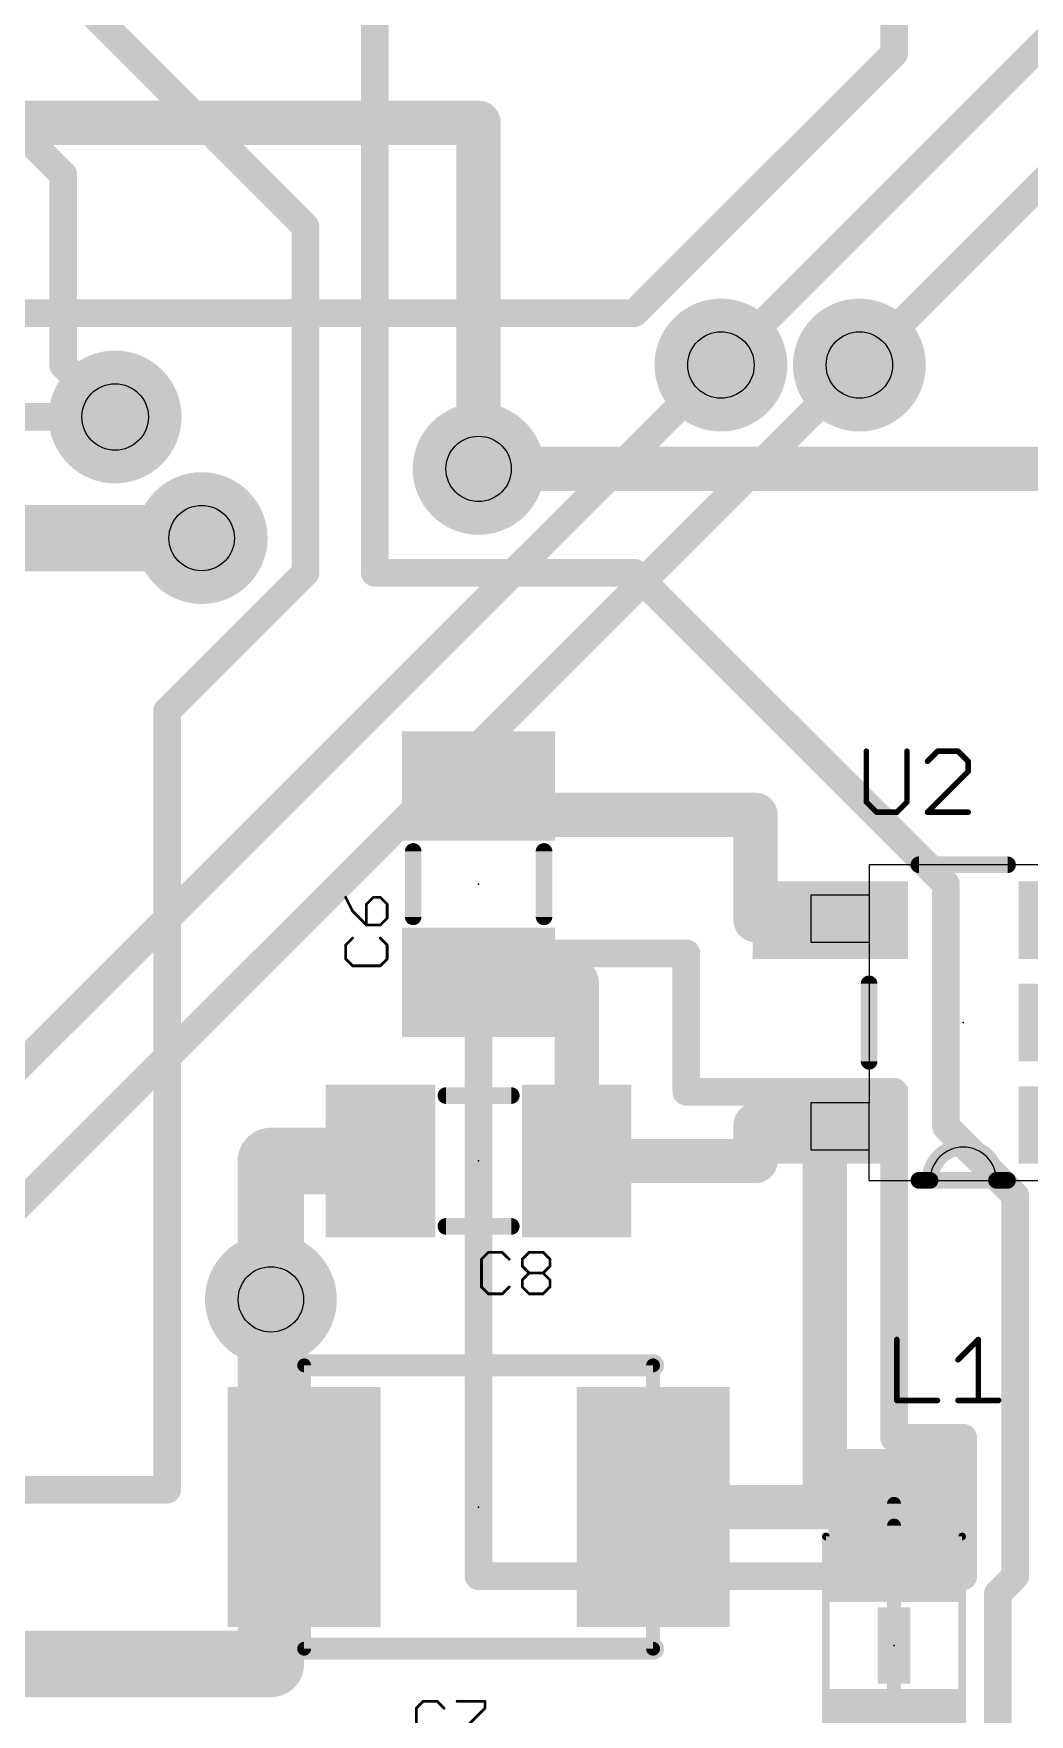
# Model space of a CAD drawing. Extents: x 2.04 to 4.26, y 0.99 to 3.41.
# Drawn here: x 3.289 to 3.649, y 1.6 to 2.207 of the extents above; entities that cross this region are included whole.
import ezdxf

# ---------------------------------------------------------------- set-up
doc = ezdxf.new("R2010")
doc.units = 0
for name, color, linetype in [('1', 14, 'CONTINUOUS'), ('15', 14, 'CONTINUOUS'), ('16', 174, 'CONTINUOUS'), ('18', 94, 'CONTINUOUS'), ('21', 251, 'CONTINUOUS'), ('23', 178, 'CONTINUOUS'), ('25', 251, 'CONTINUOUS'), ('29', 251, 'CONTINUOUS'), ('30', 251, 'CONTINUOUS'), ('44', 251, 'CONTINUOUS'), ('51', 251, 'CONTINUOUS')]:
    doc.layers.add(name, color=color, linetype=linetype)

# ---------------------------------------------------------------- blocks, each defined once
blk = doc.blocks.new('RECT')
blk.add_solid([(-0.5, -0.5), (0.5, -0.5), (-0.5, 0.5), (0.5, 0.5)])
blk = doc.blocks.new('ROUNDV')
at = {"const_width": 0.5}
blk.add_lwpolyline([(0, -0.25, 1), (0, 0.25, 1), (0, -0.25)], format="xyb", dxfattribs=at)

msp = doc.modelspace()

# ---------------------------------------------------------------- linework, layer by layer
at = {"layer": '1'}
for points, const_width in [([(3.73125, 2.28125), (3.5375, 2.0875)], 0.01), ([(3.2625, 2.2625), (3.3875, 2.1375)], 0.01), ([(3.20625, 2.25), (3.3, 2.15625)], 0.01), ([(3.4125, 2.25), (3.4125, 2.0125)], 0.01), ([(3.75, 2.25), (3.5875, 2.0875)], 0.01), ([(3.3, 2.15625), (3.3, 2.0875)], 0.01), ([(3.3875, 2.1375), (3.3875, 2.0125)], 0.01), ([(3.3, 2.0875), (3.31875, 2.06875)], 0.01), ([(4.1, 2.05), (3.45, 2.05)], 0.016), ([(3.251969, 2.025), (3.35, 2.025)], 0.024), ([(3.3875, 2.0125), (3.3375, 1.9625)], 0.01), ([(3.4125, 2.0125), (3.50625, 2.0125)], 0.01), ([(3.50625, 2.0125), (3.61875, 1.9)], 0.01), ([(3.3375, 1.9625), (3.3375, 1.68125)], 0.01), ([(3.45, 1.925), (3.45, 1.935433)], 0.016), ([(3.55, 1.925), (3.45, 1.925)], 0.016), ([(3.55, 1.887), (3.55, 1.925)], 0.016), ([(3.61875, 1.9), (3.61875, 1.8125)], 0.01), ([(3.577, 1.887), (3.55, 1.887)], 0.016), ([(3.45, 1.65), (3.45, 1.875)], 0.01), ([(3.45, 1.875), (3.525, 1.875)], 0.01), ([(3.525, 1.875), (3.525, 1.825)], 0.01), ([(3.45, 1.864567), (3.485433, 1.864567)], 0.016), ([(3.485433, 1.864567), (3.485433, 1.8)], 0.016), ([(3.525, 1.825), (3.6, 1.825)], 0.01), ([(3.6, 1.825), (3.6, 1.7)], 0.01), ([(3.577, 1.813), (3.55, 1.813)], 0.016), ([(3.55, 1.813), (3.55, 1.8)], 0.016), ([(3.577, 1.813), (3.575, 1.813)], 0.016), ([(3.575, 1.813), (3.575, 1.675)], 0.016), ([(3.61875, 1.8125), (3.64375, 1.7875)], 0.01), ([(3.414567, 1.8), (3.375, 1.8)], 0.024), ([(3.375, 1.8), (3.375, 1.75)], 0.024), ([(3.55, 1.8), (3.485433, 1.8)], 0.016), ([(3.64375, 1.7875), (3.64375, 1.65)], 0.01), ([(3.375, 1.75), (3.375, 1.675)], 0.024), ([(3.6, 1.7), (3.625, 1.7)], 0.01), ([(3.625, 1.7), (3.625, 1.65)], 0.01), ([(3.3375, 1.68125), (3.25, 1.68125)], 0.01), ([(3.375, 1.675), (3.387008, 1.675)], 0.024), ([(3.375, 1.675), (3.375, 1.618307)], 0.024), ([(3.512992, 1.675), (3.575, 1.675)], 0.016), ([(3.575, 1.675), (3.6, 1.675)], 0.016), ([(3.6, 1.675), (3.6, 1.668307)], 0.016), ([(3.625, 1.65), (3.45, 1.65)], 0.01), ([(3.64375, 1.65), (3.6375, 1.64375)], 0.01), ([(3.6375, 1.64375), (3.6375, 1.1875)], 0.01), ([(3.375, 1.618307), (3.245276, 1.618307)], 0.024)]:
    msp.add_lwpolyline(points, dxfattribs=dict(at, const_width=const_width))
for points, const_width in [([(3.3025, 2.15625, 1), (3.2975, 2.15625)], 0.005), ([(3.298232, 2.154482, 1), (3.301768, 2.158018)], 0.005), ([(3.39, 2.1375, 1), (3.385, 2.1375)], 0.005), ([(3.385732, 2.135732, 1), (3.389268, 2.139268)], 0.005), ([(3.301768, 2.089268, 1), (3.298232, 2.085732)], 0.005), ([(3.2975, 2.0875, 1), (3.3025, 2.0875)], 0.005), ([(3.535732, 2.089268, 1), (3.539268, 2.085732)], 0.005), ([(3.585732, 2.089268, 1), (3.589268, 2.085732)], 0.005), ([(3.316982, 2.066982, 1), (3.320518, 2.070518)], 0.005), ([(3.45, 2.054, 1), (3.45, 2.046)], 0.008), ([(3.35, 2.019, 1), (3.35, 2.031)], 0.012), ([(3.389268, 2.010732, 1), (3.385732, 2.014268)], 0.005), ([(3.4125, 2.015, 1), (3.4125, 2.01)], 0.005), ([(3.508018, 2.014268, 1), (3.504482, 2.010732)], 0.005), ([(3.50625, 2.01, 1), (3.50625, 2.015)], 0.005), ([(3.385, 2.0125, 1), (3.39, 2.0125)], 0.005), ([(3.41, 2.0125, 1), (3.415, 2.0125)], 0.005), ([(3.34, 1.9625, 1), (3.335, 1.9625)], 0.005), ([(3.335732, 1.964268, 1), (3.339268, 1.960732)], 0.005), ([(3.454, 1.935433, 1), (3.446, 1.935433)], 0.008), ([(3.45, 1.929, 1), (3.45, 1.921)], 0.008), ([(3.554, 1.925, 1), (3.546, 1.925)], 0.008), ([(3.55, 1.921, 1), (3.55, 1.929)], 0.008), ([(3.446, 1.925, 1), (3.454, 1.925)], 0.008), ([(3.62125, 1.9, 1), (3.61625, 1.9)], 0.005), ([(3.616982, 1.898232, 1), (3.620518, 1.901768)], 0.005), ([(3.55, 1.891, 1), (3.55, 1.883)], 0.008), ([(3.577, 1.883, 1), (3.577, 1.891)], 0.008), ([(3.546, 1.887, 1), (3.554, 1.887)], 0.008), ([(3.4525, 1.875, 1), (3.4475, 1.875)], 0.005), ([(3.45, 1.8775, 1), (3.45, 1.8725)], 0.005), ([(3.5275, 1.875, 1), (3.5225, 1.875)], 0.005), ([(3.525, 1.8725, 1), (3.525, 1.8775)], 0.005), ([(3.45, 1.868567, 1), (3.45, 1.860567)], 0.008), ([(3.489433, 1.864567, 1), (3.481433, 1.864567)], 0.008), ([(3.485433, 1.860567, 1), (3.485433, 1.868567)], 0.008), ([(3.525, 1.8275, 1), (3.525, 1.8225)], 0.005), ([(3.5225, 1.825, 1), (3.5275, 1.825)], 0.005), ([(3.6025, 1.825, 1), (3.5975, 1.825)], 0.005), ([(3.6, 1.8225, 1), (3.6, 1.8275)], 0.005), ([(3.55, 1.817, 1), (3.55, 1.809)], 0.008), ([(3.554, 1.813, 1), (3.546, 1.813)], 0.008), ([(3.575, 1.817, 1), (3.575, 1.809)], 0.008), ([(3.579, 1.813, 1), (3.571, 1.813)], 0.008), ([(3.577, 1.809, 1), (3.577, 1.817)], 0.008), ([(3.577, 1.809, 1), (3.577, 1.817)], 0.008), ([(3.620518, 1.814268, 1), (3.616982, 1.810732)], 0.005), ([(3.375, 1.806, 1), (3.375, 1.794)], 0.012), ([(3.381, 1.8, 1), (3.369, 1.8)], 0.012), ([(3.414567, 1.794, 1), (3.414567, 1.806)], 0.012), ([(3.61625, 1.8125, 1), (3.62125, 1.8125)], 0.005), ([(3.485433, 1.804, 1), (3.485433, 1.796)], 0.008), ([(3.481433, 1.8, 1), (3.489433, 1.8)], 0.008), ([(3.546, 1.8, 1), (3.554, 1.8)], 0.008), ([(3.55, 1.796, 1), (3.55, 1.804)], 0.008), ([(3.64625, 1.7875, 1), (3.64125, 1.7875)], 0.005), ([(3.641982, 1.785732, 1), (3.645518, 1.789268)], 0.005), ([(3.381, 1.75, 1), (3.369, 1.75)], 0.012), ([(3.369, 1.75, 1), (3.381, 1.75)], 0.012), ([(3.6, 1.7025, 1), (3.6, 1.6975)], 0.005), ([(3.5975, 1.7, 1), (3.6025, 1.7)], 0.005), ([(3.6275, 1.7, 1), (3.6225, 1.7)], 0.005), ([(3.625, 1.6975, 1), (3.625, 1.7025)], 0.005), ([(3.335, 1.68125, 1), (3.34, 1.68125)], 0.005), ([(3.3375, 1.67875, 1), (3.3375, 1.68375)], 0.005), ([(3.375, 1.681, 1), (3.375, 1.669)], 0.012), ([(3.381, 1.675, 1), (3.369, 1.675)], 0.012), ([(3.387008, 1.669, 1), (3.387008, 1.681)], 0.012), ([(3.512992, 1.679, 1), (3.512992, 1.671)], 0.008), ([(3.575, 1.679, 1), (3.575, 1.671)], 0.008), ([(3.575, 1.671, 1), (3.575, 1.679)], 0.008), ([(3.604, 1.675, 1), (3.596, 1.675)], 0.008), ([(3.6, 1.671, 1), (3.6, 1.679)], 0.008), ([(3.369, 1.675, 1), (3.381, 1.675)], 0.012), ([(3.571, 1.675, 1), (3.579, 1.675)], 0.008), ([(3.596, 1.668307, 1), (3.604, 1.668307)], 0.008), ([(3.45, 1.6525, 1), (3.45, 1.6475)], 0.005), ([(3.4475, 1.65, 1), (3.4525, 1.65)], 0.005), ([(3.6225, 1.65, 1), (3.6275, 1.65)], 0.005), ([(3.625, 1.6475, 1), (3.625, 1.6525)], 0.005), ([(3.64125, 1.65, 1), (3.64625, 1.65)], 0.005), ([(3.645518, 1.648232, 1), (3.641982, 1.651768)], 0.005), ([(3.64, 1.64375, 1), (3.635, 1.64375)], 0.005), ([(3.635732, 1.645518, 1), (3.639268, 1.641982)], 0.005), ([(3.375, 1.612307, 1), (3.375, 1.624307)], 0.012), ([(3.369, 1.618307, 1), (3.381, 1.618307)], 0.012)]:
    msp.add_lwpolyline(points, format="xyb", dxfattribs=dict(at, const_width=const_width))
at = {"layer": '15'}
for points, const_width in [([(3.45, 2.175), (2.425, 2.175)], 0.016), ([(3.45, 2.05), (3.45, 2.175)], 0.016), ([(3.5375, 2.0875), (2.95625, 1.50625)], 0.01), ([(3.5875, 2.0875), (2.9875, 1.4875)], 0.01)]:
    msp.add_lwpolyline(points, dxfattribs=dict(at, const_width=const_width))
for points, const_width in [([(3.454, 2.175, 1), (3.446, 2.175)], 0.008), ([(3.45, 2.171, 1), (3.45, 2.179)], 0.008), ([(3.539268, 2.085732, 1), (3.535732, 2.089268)], 0.005), ([(3.589268, 2.085732, 1), (3.585732, 2.089268)], 0.005), ([(3.446, 2.05, 1), (3.454, 2.05)], 0.008)]:
    msp.add_lwpolyline(points, format="xyb", dxfattribs=dict(at, const_width=const_width))
at = {"layer": '16', "const_width": 0.01}
for points in [[(3.6, 2.2), (3.6, 2.39375)], [(3.50625, 2.10625), (3.6, 2.2)], [(2.50625, 2.10625), (3.50625, 2.10625)], [(3.31875, 2.06875), (2.73125, 2.06875)]]:
    msp.add_lwpolyline(points, dxfattribs=at)
at = {"layer": '16', "const_width": 0.005}
for points in [[(3.601768, 2.198232, 1), (3.598232, 2.201768)], [(3.5975, 2.2, 1), (3.6025, 2.2)], [(3.504482, 2.108018, 1), (3.508018, 2.104482)], [(3.50625, 2.10375, 1), (3.50625, 2.10875)], [(3.31875, 2.06625, 1), (3.31875, 2.07125)]]:
    msp.add_lwpolyline(points, format="xyb", dxfattribs=at)
at = {"layer": '21'}
for points, const_width in [([(3.426378, 1.888189), (3.426378, 1.911811)], 0.006), ([(3.473622, 1.888189), (3.473622, 1.911811)], 0.006), ([(3.641, 1.907), (3.609, 1.907)], 0.006), ([(3.591, 1.864), (3.591, 1.836)], 0.006), ([(3.461811, 1.823622), (3.438189, 1.823622)], 0.006), ([(3.609, 1.793), (3.613, 1.793)], 0.006), ([(3.613, 1.793), (3.637, 1.793)], 0.006), ([(3.637, 1.793), (3.641, 1.793)], 0.006), ([(3.461811, 1.776378), (3.438189, 1.776378)], 0.006), ([(3.512992, 1.726181), (3.387008, 1.726181)], 0.008), ([(3.6, 1.676181), (3.6, 1.577756)], 0.005), ([(3.575394, 1.58563), (3.575394, 1.66437)], 0.002756), ([(3.624606, 1.66437), (3.624606, 1.58563)], 0.002756), ([(3.512992, 1.623819), (3.387008, 1.623819)], 0.008)]:
    msp.add_lwpolyline(points, dxfattribs=dict(at, const_width=const_width))
for points, const_width in [([(3.427878, 1.911811, 1), (3.424878, 1.911811)], 0.003), ([(3.475122, 1.911811, 1), (3.472122, 1.911811)], 0.003), ([(3.609, 1.9085, 1), (3.609, 1.9055)], 0.003), ([(3.641, 1.9055, 1), (3.641, 1.9085)], 0.003), ([(3.424878, 1.888189, 1), (3.427878, 1.888189)], 0.003), ([(3.472122, 1.888189, 1), (3.475122, 1.888189)], 0.003), ([(3.5925, 1.864, 1), (3.5895, 1.864)], 0.003), ([(3.5895, 1.836, 1), (3.5925, 1.836)], 0.003), ([(3.438189, 1.825122, 1), (3.438189, 1.822122)], 0.003), ([(3.461811, 1.822122, 1), (3.461811, 1.825122)], 0.003), ([(3.637, 1.793, 1), (3.613, 1.793)], 0.006), ([(3.609, 1.7945, 1), (3.609, 1.7915)], 0.003), ([(3.613, 1.7945, 1), (3.613, 1.7915)], 0.003), ([(3.6115, 1.793, 1), (3.6145, 1.793)], 0.003), ([(3.613, 1.7915, 1), (3.613, 1.7945)], 0.003), ([(3.637, 1.7945, 1), (3.637, 1.7915)], 0.003), ([(3.6355, 1.793, 1), (3.6385, 1.793)], 0.003), ([(3.637, 1.7915, 1), (3.637, 1.7945)], 0.003), ([(3.641, 1.7915, 1), (3.641, 1.7945)], 0.003), ([(3.438189, 1.777878, 1), (3.438189, 1.774878)], 0.003), ([(3.461811, 1.774878, 1), (3.461811, 1.777878)], 0.003), ([(3.387008, 1.728181, 1), (3.387008, 1.724181)], 0.004), ([(3.512992, 1.724181, 1), (3.512992, 1.728181)], 0.004), ([(3.60125, 1.676181, 1), (3.59875, 1.676181)], 0.0025), ([(3.576083, 1.66437, 1), (3.574705, 1.66437)], 0.001378), ([(3.625295, 1.66437, 1), (3.623917, 1.66437)], 0.001378), ([(3.387008, 1.625819, 1), (3.387008, 1.621819)], 0.004), ([(3.512992, 1.621819, 1), (3.512992, 1.625819)], 0.004)]:
    msp.add_lwpolyline(points, format="xyb", dxfattribs=dict(at, const_width=const_width))
at = {"layer": '23'}
for p in [(3.45, 1.9), (3.625, 1.85), (3.45, 1.8), (3.45, 1.675), (3.6, 1.625)]:
    msp.add_point(p, dxfattribs=at)
at = {"layer": '25'}
for points, const_width in [([(3.59, 1.948019), (3.59, 1.92967)], 0.002), ([(3.604679, 1.92967), (3.604679, 1.948019)], 0.002), ([(3.615769, 1.948019), (3.612099, 1.944349)], 0.002), ([(3.623108, 1.948019), (3.615769, 1.948019)], 0.002), ([(3.626778, 1.944349), (3.623108, 1.948019)], 0.002), ([(3.626778, 1.940679), (3.626778, 1.944349)], 0.002), ([(3.612099, 1.926), (3.626778, 1.940679)], 0.002), ([(3.59, 1.92967), (3.59367, 1.926)], 0.002), ([(3.601009, 1.926), (3.604679, 1.92967)], 0.002), ([(3.59367, 1.926), (3.601009, 1.926)], 0.002), ([(3.626778, 1.926), (3.612099, 1.926)], 0.002), ([(3.401987, 1.895241), (3.404489, 1.890237)], 0.001), ([(3.411996, 1.895241), (3.409494, 1.892739)], 0.001), ([(3.414498, 1.895241), (3.411996, 1.895241)], 0.001), ([(3.417, 1.892739), (3.414498, 1.895241)], 0.001), ([(3.404489, 1.890237), (3.409494, 1.885233)], 0.001), ([(3.409494, 1.892739), (3.409494, 1.885233)], 0.001), ([(3.414498, 1.885233), (3.417, 1.887735)], 0.001), ([(3.417, 1.887735), (3.417, 1.892739)], 0.001), ([(3.409494, 1.885233), (3.414498, 1.885233)], 0.001), ([(3.404489, 1.880508), (3.401987, 1.878006)], 0.001), ([(3.401987, 1.878006), (3.401987, 1.873002)], 0.001), ([(3.417, 1.878006), (3.414498, 1.880508)], 0.001), ([(3.417, 1.873002), (3.417, 1.878006)], 0.001), ([(3.401987, 1.873002), (3.404489, 1.8705)], 0.001), ([(3.404489, 1.8705), (3.414498, 1.8705)], 0.001), ([(3.414498, 1.8705), (3.417, 1.873002)], 0.001), ([(3.453537, 1.767013), (3.451035, 1.764511)], 0.001), ([(3.458541, 1.767013), (3.453537, 1.767013)], 0.001), ([(3.461043, 1.764511), (3.458541, 1.767013)], 0.001), ([(3.465767, 1.764511), (3.468269, 1.767013)], 0.001), ([(3.468269, 1.767013), (3.473274, 1.767013)], 0.001), ([(3.473274, 1.767013), (3.475776, 1.764511)], 0.001), ([(3.451035, 1.764511), (3.451035, 1.754502)], 0.001), ([(3.465767, 1.762008), (3.465767, 1.764511)], 0.001), ([(3.468269, 1.759506), (3.465767, 1.762008)], 0.001), ([(3.475776, 1.762008), (3.473274, 1.759506)], 0.001), ([(3.475776, 1.764511), (3.475776, 1.762008)], 0.001), ([(3.451035, 1.754502), (3.453537, 1.752)], 0.001), ([(3.458541, 1.752), (3.461043, 1.754502)], 0.001), ([(3.465767, 1.757004), (3.468269, 1.759506)], 0.001), ([(3.465767, 1.754502), (3.465767, 1.757004)], 0.001), ([(3.468269, 1.752), (3.465767, 1.754502)], 0.001), ([(3.468269, 1.759506), (3.473274, 1.759506)], 0.001), ([(3.473274, 1.759506), (3.475776, 1.757004)], 0.001), ([(3.475776, 1.754502), (3.473274, 1.752)], 0.001), ([(3.475776, 1.757004), (3.475776, 1.754502)], 0.001), ([(3.453537, 1.752), (3.458541, 1.752)], 0.001), ([(3.473274, 1.752), (3.468269, 1.752)], 0.001), ([(3.601, 1.735519), (3.601, 1.7135)], 0.002), ([(3.623099, 1.728179), (3.630438, 1.735519)], 0.002), ([(3.630438, 1.735519), (3.630438, 1.7135)], 0.002), ([(3.601, 1.7135), (3.615679, 1.7135)], 0.002), ([(3.623099, 1.7135), (3.637778, 1.7135)], 0.002), ([(3.430033, 1.604828), (3.427531, 1.602326)], 0.001), ([(3.427531, 1.602326), (3.427531, 1.592317)], 0.001), ([(3.435037, 1.604828), (3.430033, 1.604828)], 0.001), ([(3.437539, 1.602326), (3.435037, 1.604828)], 0.001), ([(3.442263, 1.604828), (3.452272, 1.604828)], 0.001), ([(3.452272, 1.602326), (3.442263, 1.592317)], 0.001), ([(3.452272, 1.604828), (3.452272, 1.602326)], 0.001)]:
    msp.add_lwpolyline(points, dxfattribs=dict(at, const_width=const_width))
for points, const_width in [([(3.5905, 1.948019, 1), (3.5895, 1.948019)], 0.001), ([(3.605179, 1.948019, 1), (3.604179, 1.948019)], 0.001), ([(3.615769, 1.948519, 1), (3.615769, 1.947519)], 0.001), ([(3.616122, 1.947665, 1), (3.615415, 1.948372)], 0.001), ([(3.623462, 1.948372, 1), (3.622755, 1.947665)], 0.001), ([(3.623108, 1.947519, 1), (3.623108, 1.948519)], 0.001), ([(3.611745, 1.944702, 1), (3.612452, 1.943995)], 0.001), ([(3.627278, 1.944349, 1), (3.626278, 1.944349)], 0.001), ([(3.626424, 1.943995, 1), (3.627131, 1.944702)], 0.001), ([(3.626278, 1.940679, 1), (3.627278, 1.940679)], 0.001), ([(3.627131, 1.940326, 1), (3.626424, 1.941033)], 0.001), ([(3.590354, 1.930023, 1), (3.589646, 1.929316)], 0.001), ([(3.605033, 1.929316, 1), (3.604326, 1.930023)], 0.001), ([(3.5895, 1.92967, 1), (3.5905, 1.92967)], 0.001), ([(3.59367, 1.9265, 1), (3.59367, 1.9255)], 0.001), ([(3.593316, 1.925646, 1), (3.594023, 1.926354)], 0.001), ([(3.600656, 1.926354, 1), (3.601363, 1.925646)], 0.001), ([(3.601009, 1.9255, 1), (3.601009, 1.9265)], 0.001), ([(3.604179, 1.92967, 1), (3.605179, 1.92967)], 0.001), ([(3.611745, 1.926354, 1), (3.612452, 1.925646)], 0.001), ([(3.612099, 1.9265, 1), (3.612099, 1.9255)], 0.001), ([(3.626778, 1.9255, 1), (3.626778, 1.9265)], 0.001), ([(3.402211, 1.895353, 1), (3.401764, 1.895129)], 0.0005), ([(3.411996, 1.895491, 1), (3.411996, 1.894991)], 0.0005), ([(3.412173, 1.895064, 1), (3.411819, 1.895418)], 0.0005), ([(3.414675, 1.895418, 1), (3.414321, 1.895064)], 0.0005), ([(3.414498, 1.894991, 1), (3.414498, 1.895491)], 0.0005), ([(3.404666, 1.890413, 1), (3.404313, 1.89006)], 0.0005), ([(3.404266, 1.890125, 1), (3.404713, 1.890349)], 0.0005), ([(3.409744, 1.892739, 1), (3.409244, 1.892739)], 0.0005), ([(3.409317, 1.892916, 1), (3.40967, 1.892562)], 0.0005), ([(3.41725, 1.892739, 1), (3.41675, 1.892739)], 0.0005), ([(3.416823, 1.892562, 1), (3.417177, 1.892916)], 0.0005), ([(3.417177, 1.887558, 1), (3.416823, 1.887911)], 0.0005), ([(3.409494, 1.885483, 1), (3.409494, 1.884983)], 0.0005), ([(3.409244, 1.885233, 1), (3.409744, 1.885233)], 0.0005), ([(3.409317, 1.885056, 1), (3.40967, 1.885409)], 0.0005), ([(3.414321, 1.885409, 1), (3.414675, 1.885056)], 0.0005), ([(3.414498, 1.884983, 1), (3.414498, 1.885483)], 0.0005), ([(3.41675, 1.887735, 1), (3.41725, 1.887735)], 0.0005), ([(3.402237, 1.878006, 1), (3.401737, 1.878006)], 0.0005), ([(3.40181, 1.878183, 1), (3.402164, 1.87783)], 0.0005), ([(3.404666, 1.880332, 1), (3.404313, 1.880685)], 0.0005), ([(3.414675, 1.880685, 1), (3.414321, 1.880332)], 0.0005), ([(3.41725, 1.878006, 1), (3.41675, 1.878006)], 0.0005), ([(3.416823, 1.87783, 1), (3.417177, 1.878183)], 0.0005), ([(3.402164, 1.873179, 1), (3.40181, 1.872825)], 0.0005), ([(3.401737, 1.873002, 1), (3.402237, 1.873002)], 0.0005), ([(3.404489, 1.87075, 1), (3.404489, 1.87025)], 0.0005), ([(3.404313, 1.870323, 1), (3.404666, 1.870677)], 0.0005), ([(3.414321, 1.870677, 1), (3.414675, 1.870323)], 0.0005), ([(3.414498, 1.87025, 1), (3.414498, 1.87075)], 0.0005), ([(3.41675, 1.873002, 1), (3.41725, 1.873002)], 0.0005), ([(3.417177, 1.872825, 1), (3.416823, 1.873179)], 0.0005), ([(3.453537, 1.767263, 1), (3.453537, 1.766763)], 0.0005), ([(3.453714, 1.766836, 1), (3.45336, 1.76719)], 0.0005), ([(3.458718, 1.76719, 1), (3.458364, 1.766836)], 0.0005), ([(3.458541, 1.766763, 1), (3.458541, 1.767263)], 0.0005), ([(3.468269, 1.767263, 1), (3.468269, 1.766763)], 0.0005), ([(3.468446, 1.766836, 1), (3.468093, 1.76719)], 0.0005), ([(3.473451, 1.76719, 1), (3.473097, 1.766836)], 0.0005), ([(3.473274, 1.766763, 1), (3.473274, 1.767263)], 0.0005), ([(3.451285, 1.764511, 1), (3.450785, 1.764511)], 0.0005), ([(3.450858, 1.764687, 1), (3.451212, 1.764334)], 0.0005), ([(3.460867, 1.764334, 1), (3.46122, 1.764687)], 0.0005), ([(3.466017, 1.764511, 1), (3.465517, 1.764511)], 0.0005), ([(3.465517, 1.762008, 1), (3.466017, 1.762008)], 0.0005), ([(3.465591, 1.764687, 1), (3.465944, 1.764334)], 0.0005), ([(3.465944, 1.762185, 1), (3.465591, 1.761832)], 0.0005), ([(3.476026, 1.764511, 1), (3.475526, 1.764511)], 0.0005), ([(3.475526, 1.762008, 1), (3.476026, 1.762008)], 0.0005), ([(3.475599, 1.764334, 1), (3.475953, 1.764687)], 0.0005), ([(3.475953, 1.761832, 1), (3.475599, 1.762185)], 0.0005), ([(3.451212, 1.754679, 1), (3.450858, 1.754325)], 0.0005), ([(3.450785, 1.754502, 1), (3.451285, 1.754502)], 0.0005), ([(3.46122, 1.754325, 1), (3.460867, 1.754679)], 0.0005), ([(3.466017, 1.757004, 1), (3.465517, 1.757004)], 0.0005), ([(3.465517, 1.754502, 1), (3.466017, 1.754502)], 0.0005), ([(3.465591, 1.757181, 1), (3.465944, 1.756827)], 0.0005), ([(3.465944, 1.754679, 1), (3.465591, 1.754325)], 0.0005), ([(3.468269, 1.759756, 1), (3.468269, 1.759256)], 0.0005), ([(3.468446, 1.75933, 1), (3.468093, 1.759683)], 0.0005), ([(3.468093, 1.75933, 1), (3.468446, 1.759683)], 0.0005), ([(3.473451, 1.759683, 1), (3.473097, 1.75933)], 0.0005), ([(3.473097, 1.759683, 1), (3.473451, 1.75933)], 0.0005), ([(3.473274, 1.759256, 1), (3.473274, 1.759756)], 0.0005), ([(3.476026, 1.757004, 1), (3.475526, 1.757004)], 0.0005), ([(3.475526, 1.754502, 1), (3.476026, 1.754502)], 0.0005), ([(3.475599, 1.756827, 1), (3.475953, 1.757181)], 0.0005), ([(3.475953, 1.754325, 1), (3.475599, 1.754679)], 0.0005), ([(3.453537, 1.75225, 1), (3.453537, 1.75175)], 0.0005), ([(3.45336, 1.751823, 1), (3.453714, 1.752177)], 0.0005), ([(3.458364, 1.752177, 1), (3.458718, 1.751823)], 0.0005), ([(3.458541, 1.75175, 1), (3.458541, 1.75225)], 0.0005), ([(3.468269, 1.75225, 1), (3.468269, 1.75175)], 0.0005), ([(3.468093, 1.751823, 1), (3.468446, 1.752177)], 0.0005), ([(3.473097, 1.752177, 1), (3.473451, 1.751823)], 0.0005), ([(3.473274, 1.75175, 1), (3.473274, 1.75225)], 0.0005), ([(3.6015, 1.735519, 1), (3.6005, 1.735519)], 0.001), ([(3.630938, 1.735519, 1), (3.629938, 1.735519)], 0.001), ([(3.630792, 1.735165, 1), (3.630085, 1.735872)], 0.001), ([(3.622745, 1.728533, 1), (3.623452, 1.727826)], 0.001), ([(3.601, 1.714, 1), (3.601, 1.713)], 0.001), ([(3.6005, 1.7135, 1), (3.6015, 1.7135)], 0.001), ([(3.615679, 1.713, 1), (3.615679, 1.714)], 0.001), ([(3.623099, 1.714, 1), (3.623099, 1.713)], 0.001), ([(3.629938, 1.7135, 1), (3.630938, 1.7135)], 0.001), ([(3.637778, 1.713, 1), (3.637778, 1.714)], 0.001), ([(3.427781, 1.602326, 1), (3.427281, 1.602326)], 0.0005), ([(3.430033, 1.605078, 1), (3.430033, 1.604578)], 0.0005), ([(3.43021, 1.604651, 1), (3.429856, 1.605005)], 0.0005), ([(3.435214, 1.605005, 1), (3.43486, 1.604651)], 0.0005), ([(3.435037, 1.604578, 1), (3.435037, 1.605078)], 0.0005), ([(3.442263, 1.605078, 1), (3.442263, 1.604578)], 0.0005), ([(3.452522, 1.604828, 1), (3.452022, 1.604828)], 0.0005), ([(3.452449, 1.602149, 1), (3.452095, 1.602502)], 0.0005), ([(3.452272, 1.604578, 1), (3.452272, 1.605078)], 0.0005), ([(3.427354, 1.602502, 1), (3.427708, 1.602149)], 0.0005), ([(3.437363, 1.602149, 1), (3.437716, 1.602502)], 0.0005), ([(3.452022, 1.602326, 1), (3.452522, 1.602326)], 0.0005)]:
    msp.add_lwpolyline(points, format="xyb", dxfattribs=dict(at, const_width=const_width))
at = {"layer": '44'}
for centre, radius in [((3.5375, 2.0875), 0.012), ((3.5875, 2.0875), 0.012), ((3.31875, 2.06875), 0.012), ((3.45, 2.05), 0.011811), ((3.35, 2.025), 0.011811), ((3.375, 1.75), 0.011811)]:
    msp.add_circle(centre, radius, dxfattribs=at)
at = {"layer": '51'}
for p, q in [((3.659, 1.907), (3.591, 1.907)), ((3.591, 1.907), (3.591, 1.896)), ((3.591, 1.896), (3.57, 1.896)), ((3.57, 1.896), (3.57, 1.879)), ((3.591, 1.896), (3.591, 1.879)), ((3.57, 1.879), (3.591, 1.879)), ((3.591, 1.879), (3.591, 1.821)), ((3.591, 1.821), (3.57, 1.821)), ((3.57, 1.821), (3.57, 1.804)), ((3.591, 1.804), (3.591, 1.821)), ((3.57, 1.804), (3.591, 1.804)), ((3.591, 1.793), (3.591, 1.804)), ((3.591, 1.793), (3.613, 1.793)), ((3.613, 1.793), (3.637, 1.793)), ((3.637, 1.793), (3.659, 1.793))]:
    msp.add_line(p, q, dxfattribs=at)
for points, const_width in [([(3.387008, 1.623819), (3.387008, 1.726181)], 0.005), ([(3.387008, 1.726181), (3.512992, 1.726181)], 0.005), ([(3.512992, 1.726181), (3.512992, 1.623819)], 0.005), ([(3.6, 1.668307), (3.6, 1.581693)], 0.005), ([(3.575394, 1.66437), (3.624606, 1.66437)], 0.002756), ([(3.512992, 1.623819), (3.387008, 1.623819)], 0.005)]:
    msp.add_lwpolyline(points, dxfattribs=dict(at, const_width=const_width))
for points, const_width in [([(3.388258, 1.726181, 1), (3.385758, 1.726181)], 0.0025), ([(3.387008, 1.727431, 1), (3.387008, 1.724931)], 0.0025), ([(3.514242, 1.726181, 1), (3.511742, 1.726181)], 0.0025), ([(3.512992, 1.724931, 1), (3.512992, 1.727431)], 0.0025), ([(3.60125, 1.668307, 1), (3.59875, 1.668307)], 0.0025), ([(3.575394, 1.665059, 1), (3.575394, 1.663681)], 0.001378), ([(3.624606, 1.663681, 1), (3.624606, 1.665059)], 0.001378), ([(3.387008, 1.625069, 1), (3.387008, 1.622569)], 0.0025), ([(3.385758, 1.623819, 1), (3.388258, 1.623819)], 0.0025), ([(3.511742, 1.623819, 1), (3.514242, 1.623819)], 0.0025), ([(3.512992, 1.622569, 1), (3.512992, 1.625069)], 0.0025)]:
    msp.add_lwpolyline(points, format="xyb", dxfattribs=dict(at, const_width=const_width))
msp.add_arc((3.625, 1.793), 0.012, 0, 180, dxfattribs=at)

# ---------------------------------------------------------------- block references
at = {"layer": '1'}
for p, xscale, yscale, rotation in [((3.45, 1.935433), 0.031496, 0.047244, 90), ((3.577, 1.887), 0.048, 0.02, 180), ((3.45, 1.864567), 0.031496, 0.047244, 90), ((3.414567, 1.8), 0.031496, 0.047244, 180), ((3.485433, 1.8), 0.031496, 0.047244, 180), ((3.577, 1.813), 0.048, 0.02, 180), ((3.387008, 1.675), 0.047244, 0.07874, 180), ((3.512992, 1.675), 0.047244, 0.07874, 180), ((3.6, 1.668307), 0.047244, 0.03937, 270), ((3.6, 1.581693), 0.047244, 0.03937, 270)]:
    msp.add_blockref('RECT', p, dxfattribs=dict(at, xscale=xscale, yscale=yscale, rotation=rotation))
at = {"layer": '18'}
for p, xscale, yscale in [((3.5375, 2.0875), 0.04, 0.04), ((3.5375, 2.0875), 0.04, 0.04), ((3.5375, 2.0875), 0.04, 0.04), ((3.5375, 2.0875), 0.04, 0.04), ((3.5875, 2.0875), 0.04, 0.04), ((3.5875, 2.0875), 0.04, 0.04), ((3.5875, 2.0875), 0.04, 0.04), ((3.5875, 2.0875), 0.04, 0.04), ((3.31875, 2.06875), 0.04, 0.04), ((3.31875, 2.06875), 0.04, 0.04), ((3.31875, 2.06875), 0.04, 0.04), ((3.31875, 2.06875), 0.04, 0.04), ((3.45, 2.05), 0.039622, 0.039622), ((3.45, 2.05), 0.039622, 0.039622), ((3.45, 2.05), 0.039622, 0.039622), ((3.45, 2.05), 0.039622, 0.039622), ((3.35, 2.025), 0.039622, 0.039622), ((3.35, 2.025), 0.039622, 0.039622), ((3.35, 2.025), 0.039622, 0.039622), ((3.35, 2.025), 0.039622, 0.039622), ((3.375, 1.75), 0.039622, 0.039622), ((3.375, 1.75), 0.039622, 0.039622), ((3.375, 1.75), 0.039622, 0.039622), ((3.375, 1.75), 0.039622, 0.039622)]:
    msp.add_blockref('ROUNDV', p, dxfattribs=dict(at, xscale=xscale, yscale=yscale))
at = {"layer": '21', "xscale": 0.027559, "yscale": 0.011811, "rotation": 270}
msp.add_blockref('RECT', (3.6, 1.625), dxfattribs=at)
at = {"layer": '29'}
for p, xscale, yscale in [((3.5375, 2.0875), 0.048, 0.048), ((3.5875, 2.0875), 0.048, 0.048), ((3.31875, 2.06875), 0.048, 0.048), ((3.45, 2.05), 0.047622, 0.047622), ((3.35, 2.025), 0.047622, 0.047622), ((3.375, 1.75), 0.047622, 0.047622)]:
    msp.add_blockref('ROUNDV', p, dxfattribs=dict(at, xscale=xscale, yscale=yscale))
for p, xscale, yscale, rotation in [((3.45, 1.935433), 0.039496, 0.055244, 90), ((3.577, 1.887), 0.056, 0.028, 180), ((3.673, 1.887), 0.056, 0.028, 180), ((3.45, 1.864567), 0.039496, 0.055244, 90), ((3.673, 1.85), 0.056, 0.028, 180), ((3.414567, 1.8), 0.039496, 0.055244, 180), ((3.485433, 1.8), 0.039496, 0.055244, 180), ((3.577, 1.813), 0.056, 0.028, 180), ((3.673, 1.813), 0.056, 0.028, 180), ((3.387008, 1.675), 0.055244, 0.08674, 180), ((3.512992, 1.675), 0.055244, 0.08674, 180), ((3.6, 1.668307), 0.055244, 0.04737, 270), ((3.6, 1.581693), 0.055244, 0.04737, 270)]:
    msp.add_blockref('RECT', p, dxfattribs=dict(at, xscale=xscale, yscale=yscale, rotation=rotation))
at = {"layer": '30'}
for p, xscale, yscale in [((3.5375, 2.0875), 0.048, 0.048), ((3.5875, 2.0875), 0.048, 0.048), ((3.31875, 2.06875), 0.048, 0.048), ((3.45, 2.05), 0.047622, 0.047622), ((3.35, 2.025), 0.047622, 0.047622), ((3.375, 1.75), 0.047622, 0.047622)]:
    msp.add_blockref('ROUNDV', p, dxfattribs=dict(at, xscale=xscale, yscale=yscale))

doc.saveas('drawing.dxf')
